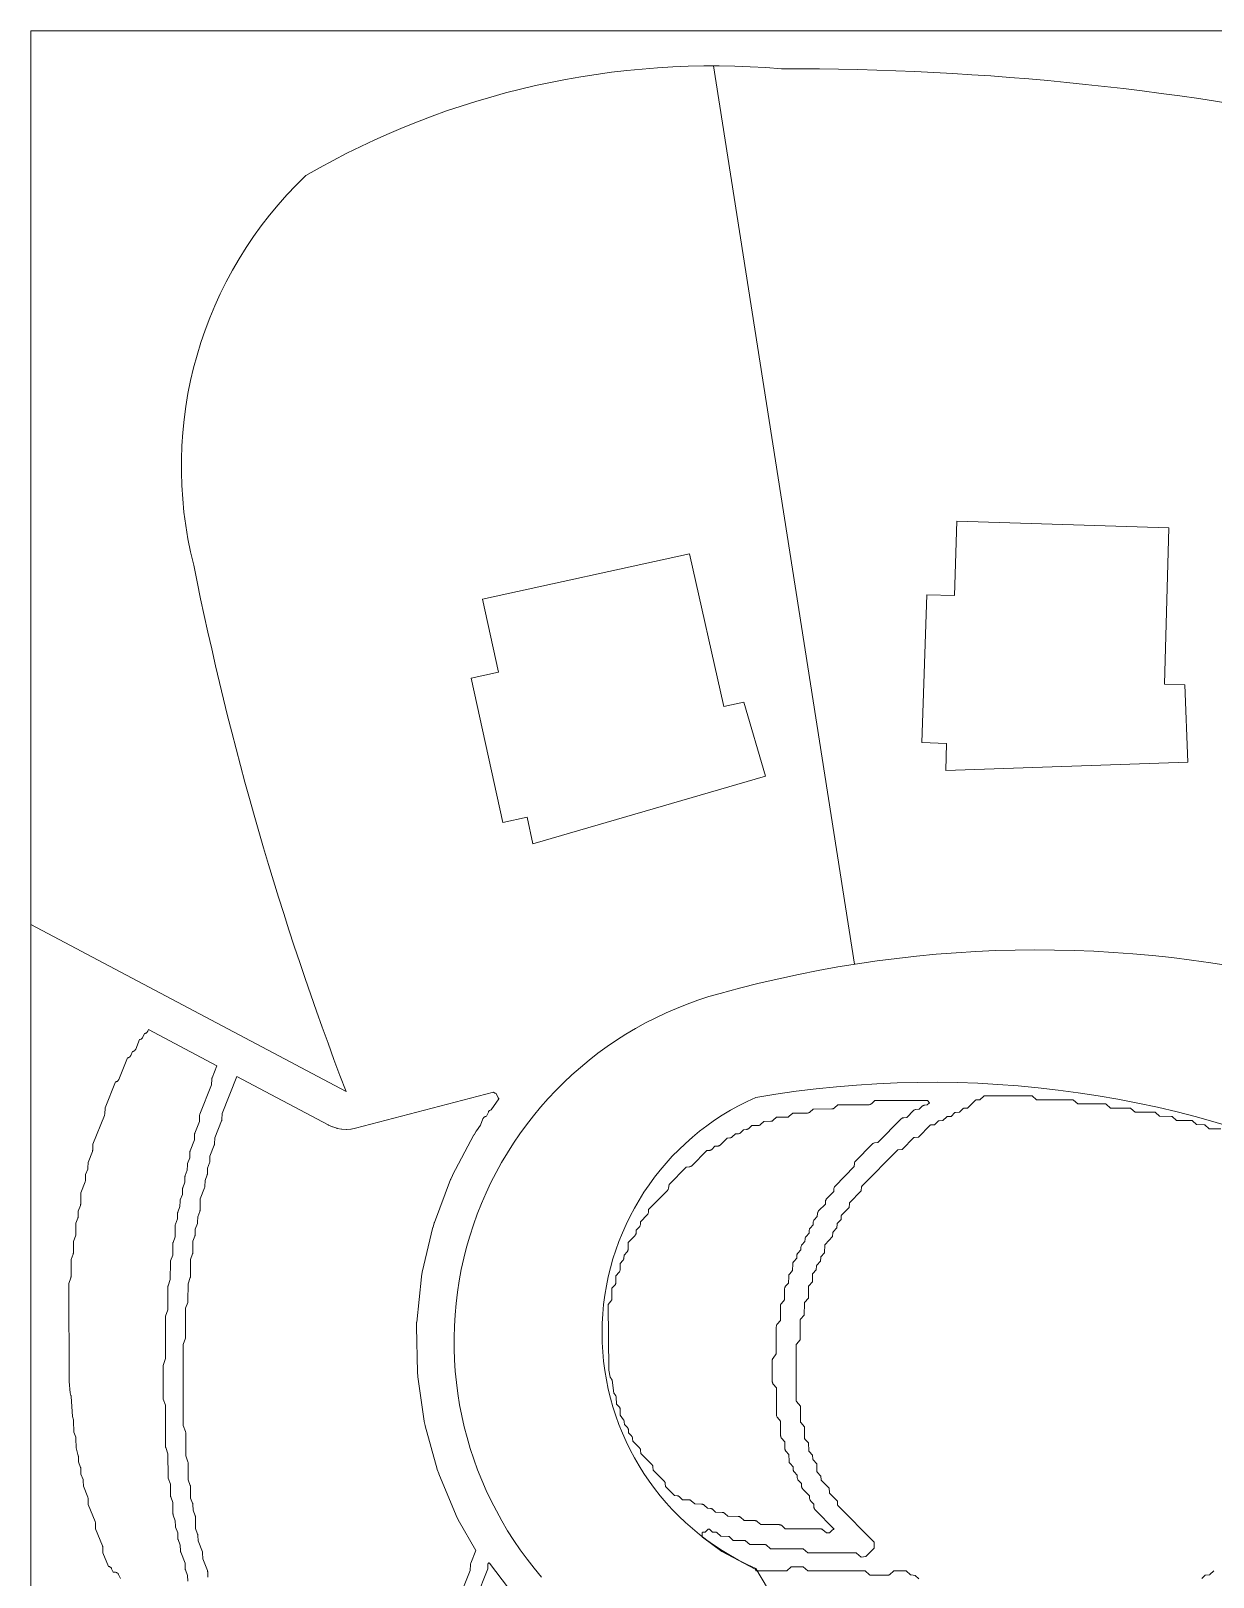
# Model space of a CAD drawing. Header units: inches. Extents: x 36 to 190, y -75 to 56.
# Drawn here: x 36.25 to 43.89, y -0.09 to 9.9 of the extents above; entities that cross this region are included whole.
import ezdxf

# ---------------------------------------------------------------- set-up
doc = ezdxf.new("R2010")
doc.units = ezdxf.units.IN
for name, color, linetype, lineweight in [('01_ORIGINAL_CAD', 7, 'Continuous', 20), ('02_APPROVED_PDF_OUTLINES', 7, 'Continuous', 15), ('03_ADDED_AREAS_SAME_COMPOSITION', 7, 'Continuous', 15)]:
    doc.layers.add(name, color=color, linetype=linetype, lineweight=lineweight)

# ---------------------------------------------------------------- blocks, each defined once
blk = doc.blocks.new('04_NAUTILUS')
at = {"layer": '01_ORIGINAL_CAD'}
for p, q in [((36.2477, 17.9065), (36.2477, 55.9005)), ((36.2477, 55.9005), (71.4416, 55.9005))]:
    blk.add_line(p, q, dxfattribs=at)
for points in [[(40.658, 55.6747), (41.5689, 49.8714)], [(38.2837, 49.0494), (36.2477, 50.1288)]]:
    blk.add_lwpolyline(points, dxfattribs=at)
for points in [[(43.5718, 51.6796), (43.5984, 52.6902), (42.2296, 52.7344), (42.214, 52.2523), (42.0351, 52.2581), (42.0043, 51.3028), (42.1635, 51.2977), (42.1578, 51.1228), (43.7211, 51.1773), (43.7037, 51.6754)], [(40.7246, 51.5368), (40.5022, 52.5229), (39.1644, 52.2296), (39.2677, 51.7585), (39.0929, 51.7202), (39.2976, 50.7865), (39.4532, 50.8207), (39.4906, 50.6498), (40.9926, 51.0865), (40.8535, 51.565)]]:
    blk.add_lwpolyline(points, close=True, dxfattribs=at)
blk.add_lwpolyline([(44.2832, 37.0838, 0.090917), (40.9305, 45.9685, -0.652582), (40.9305, 49.0108, -0.158741), (45.0035, 48.4251, -0.098355), (47.824, 46.2028), (47.7547, 46.078)], format="xyb", dxfattribs=at)
for centre, radius, start, end in [((40.658, 50.423), 5.2517, 85.21424, 120.09559), ((41.1392, 37.3172), 18.3391, 65.56223, 90.13436), ((39.8129, 53.0888), 2.5932, 133.60148, 194.27526), ((57.9109, 56.5712), 21.0192, 191.3089, 200.96844), ((42.751, 42.3398), 7.6238, 44.22889, 105.60472), ((41.3118, 47.4341), 2.3302, 105.21607, 220.77153)]:
    blk.add_arc(centre, radius, start, end, dxfattribs=at)
at = {"layer": '02_APPROVED_PDF_OUTLINES'}
blk.add_lwpolyline([(41.4373, 46.2217), (41.436, 46.2214), (41.4329, 46.2204), (41.4299, 46.219), (41.4272, 46.2171), (41.4248, 46.215), (41.4077, 46.198), (41.3869, 46.198), (41.3641, 46.2182), (41.3618, 46.2201), (41.3592, 46.2216), (41.3564, 46.2229), (41.3536, 46.2238), (41.3506, 46.2243), (41.3476, 46.2245), (41.1215, 46.2246), (41.0987, 46.2448), (41.0963, 46.2467), (41.0937, 46.2483), (41.091, 46.2495), (41.0881, 46.2504), (41.0851, 46.2509), (41.0821, 46.2511), (40.9626, 46.2513), (40.9428, 46.2701), (40.9404, 46.2721), (40.9378, 46.2738), (40.935, 46.2751), (40.9321, 46.2761), (40.929, 46.2767), (40.9259, 46.277), (40.8561, 46.278), (40.8331, 46.2983), (40.8307, 46.3002), (40.8282, 46.3017), (40.8254, 46.303), (40.8226, 46.3039), (40.8196, 46.3044), (40.8166, 46.3046), (40.7502, 46.3048), (40.7303, 46.3237), (40.728, 46.3256), (40.7254, 46.3273), (40.7226, 46.3286), (40.7197, 46.3296), (40.7167, 46.3302), (40.7137, 46.3305), (40.671, 46.3314), (40.6536, 46.3486), (40.651, 46.3509), (40.6481, 46.3528), (40.645, 46.3542), (40.6417, 46.3552), (40.6382, 46.3558), (40.6183, 46.3576), (40.5975, 46.3772), (40.5951, 46.3792), (40.5926, 46.3809), (40.5898, 46.3822), (40.5869, 46.3832), (40.5839, 46.3838), (40.5808, 46.3841), (40.5374, 46.385), (40.5144, 46.4054), (40.512, 46.4073), (40.5094, 46.4088), (40.5067, 46.4101), (40.5039, 46.411), (40.5009, 46.4115), (40.4979, 46.4117), (40.458, 46.4119), (40.4381, 46.4308), (40.4354, 46.4331), (40.4323, 46.4349), (40.429, 46.4363), (40.4256, 46.4372), (40.422, 46.4376), (40.4057, 46.4383), (40.3479, 46.4966), (40.3462, 46.5166), (40.3456, 46.52), (40.3446, 46.5233), (40.3432, 46.5264), (40.3413, 46.5293), (40.3391, 46.5319), (40.2681, 46.6039), (40.2663, 46.6239), (40.2658, 46.6273), (40.2648, 46.6306), (40.2634, 46.6337), (40.2615, 46.6366), (40.2592, 46.6392), (40.1883, 46.7112), (40.1865, 46.7312), (40.186, 46.7346), (40.185, 46.7379), (40.1835, 46.741), (40.1817, 46.7439), (40.1794, 46.7465), (40.1355, 46.7912), (40.1347, 46.808), (40.1343, 46.8115), (40.1334, 46.8149), (40.132, 46.8182), (40.1302, 46.8212), (40.128, 46.8239), (40.1088, 46.8445), (40.1081, 46.8617), (40.1077, 46.8652), (40.1068, 46.8686), (40.1054, 46.8718), (40.1036, 46.8749), (40.1014, 46.8776), (40.0822, 46.8982), (40.0814, 46.9153), (40.081, 46.9188), (40.0801, 46.9222), (40.0788, 46.9254), (40.077, 46.9284), (40.0557, 46.9593), (40.0547, 46.9954), (40.0545, 46.9984), (40.0538, 47.0013), (40.0529, 47.0042), (40.0516, 47.0069), (40.05, 47.0094), (40.0481, 47.0117), (40.0307, 47.0304), (40.0289, 47.0735), (40.0285, 47.0766), (40.0278, 47.0796), (40.0268, 47.0825), (40.0253, 47.0853), (40.0236, 47.0878), (40.0144, 47.0995), (40.0019, 47.1835), (40.0012, 47.1864), (40.0003, 47.1892), (39.999, 47.1919), (39.9974, 47.1944), (39.9908, 47.2035), (39.9807, 47.2488), (39.9771, 47.6735), (39.9951, 47.6944), (39.9972, 47.6973), (39.9989, 47.7004), (40.0001, 47.7037), (40.0009, 47.7072), (40.0011, 47.7107), (40.0013, 47.7782), (40.02, 47.7983), (40.0219, 47.8007), (40.0235, 47.8032), (40.0248, 47.806), (40.0258, 47.8088), (40.0264, 47.8118), (40.0266, 47.8148), (40.0275, 47.859), (40.0477, 47.8823), (40.0499, 47.8851), (40.0516, 47.8882), (40.0528, 47.8915), (40.0536, 47.895), (40.0539, 47.8986), (40.054, 47.9389), (40.071, 47.9564), (40.0732, 47.959), (40.075, 47.9619), (40.0765, 47.965), (40.0774, 47.9683), (40.078, 47.9717), (40.0797, 47.9921), (40.0992, 48.0131), (40.1011, 48.0154), (40.1027, 48.018), (40.104, 48.0207), (40.105, 48.0236), (40.1056, 48.0266), (40.1059, 48.0296), (40.1067, 48.0729), (40.1502, 48.1174), (40.1525, 48.1201), (40.1543, 48.123), (40.1558, 48.1261), (40.1568, 48.1294), (40.1573, 48.1328), (40.159, 48.1532), (40.1785, 48.1742), (40.1807, 48.1769), (40.1825, 48.18), (40.1839, 48.1832), (40.1848, 48.1867), (40.1852, 48.1902), (40.1858, 48.207), (40.2296, 48.2517), (40.2319, 48.2543), (40.2337, 48.2572), (40.2351, 48.2604), (40.2361, 48.2637), (40.2367, 48.2671), (40.2383, 48.287), (40.3601, 48.4105), (40.3622, 48.4129), (40.364, 48.4156), (40.3654, 48.4185), (40.3665, 48.4215), (40.3671, 48.4247), (40.3703, 48.4476), (40.4817, 48.5607), (40.5013, 48.5624), (40.5047, 48.563), (40.5081, 48.564), (40.5112, 48.5655), (40.5141, 48.5674), (40.5168, 48.5697), (40.6138, 48.6677), (40.6301, 48.6684), (40.6336, 48.6688), (40.6371, 48.6697), (40.6403, 48.6711), (40.6434, 48.673), (40.6462, 48.6753), (40.6668, 48.695), (40.6868, 48.6968), (40.6903, 48.6973), (40.6936, 48.6983), (40.6967, 48.6998), (40.6997, 48.7017), (40.7023, 48.704), (40.7463, 48.7483), (40.7626, 48.749), (40.7662, 48.7494), (40.7696, 48.7503), (40.7729, 48.7518), (40.776, 48.7536), (40.7787, 48.7559), (40.7989, 48.7751), (40.8157, 48.7759), (40.8192, 48.7763), (40.8227, 48.7772), (40.826, 48.7786), (40.829, 48.7805), (40.8318, 48.7828), (40.8524, 48.8025), (40.8724, 48.8043), (40.8758, 48.8048), (40.8792, 48.8058), (40.8823, 48.8073), (40.8852, 48.8092), (40.8878, 48.8114), (40.9049, 48.8285), (40.9445, 48.8288), (40.9475, 48.829), (40.9504, 48.8295), (40.9533, 48.8304), (40.956, 48.8317), (40.9586, 48.8333), (40.9609, 48.8351), (40.9839, 48.8556), (41.0273, 48.8566), (41.0304, 48.8568), (41.0334, 48.8574), (41.0363, 48.8584), (41.039, 48.8598), (41.0416, 48.8615), (41.044, 48.8634), (41.0638, 48.8823), (41.1301, 48.8826), (41.1331, 48.8828), (41.1361, 48.8833), (41.139, 48.8843), (41.1417, 48.8855), (41.1443, 48.8871), (41.1467, 48.8889), (41.1694, 48.9092), (41.2628, 48.9095), (41.2658, 48.9097), (41.2688, 48.9103), (41.2716, 48.9112), (41.2744, 48.9124), (41.277, 48.914), (41.2793, 48.9159), (41.3021, 48.9361), (41.422, 48.9365), (41.425, 48.9367), (41.428, 48.9372), (41.4308, 48.9381), (41.4336, 48.9394), (41.4362, 48.941), (41.4385, 48.9428), (41.4613, 48.9631), (41.6608, 48.9635), (41.6638, 48.9637), (41.6668, 48.9643), (41.6697, 48.9652), (41.6724, 48.9664), (41.675, 48.968), (41.6774, 48.9699), (41.7001, 48.9901), (42.0394, 48.9903), (42.0532, 48.9766), (42.0386, 48.9621), (42.0189, 48.9603), (42.0155, 48.9598), (42.0122, 48.9587), (42.009, 48.9573), (42.0061, 48.9554), (42.0035, 48.9531), (41.9855, 48.9352), (41.9659, 48.9334), (41.9624, 48.9329), (41.9591, 48.9318), (41.9559, 48.9304), (41.953, 48.9284), (41.9504, 48.9262), (41.906, 48.8815), (41.8864, 48.8797), (41.8829, 48.8791), (41.8796, 48.8781), (41.8764, 48.8766), (41.8735, 48.8747), (41.8708, 48.8724), (41.7199, 48.7197), (41.6972, 48.7165), (41.6941, 48.7158), (41.691, 48.7147), (41.6881, 48.7132), (41.6854, 48.7114), (41.683, 48.7092), (41.5752, 48.5995), (41.5729, 48.5969), (41.5711, 48.594), (41.5696, 48.5908), (41.5686, 48.5875), (41.5681, 48.5841), (41.5664, 48.5641), (41.4428, 48.4384), (41.4405, 48.4358), (41.4386, 48.4328), (41.4372, 48.4297), (41.4362, 48.4264), (41.4357, 48.423), (41.434, 48.4028), (41.3882, 48.355), (41.3863, 48.3527), (41.3846, 48.3502), (41.3833, 48.3475), (41.3823, 48.3447), (41.3816, 48.3417), (41.3813, 48.3387), (41.3806, 48.322), (41.3369, 48.2772), (41.3346, 48.2746), (41.3328, 48.2717), (41.3313, 48.2686), (41.3303, 48.2653), (41.3298, 48.2618), (41.3281, 48.2415), (41.3086, 48.2205), (41.3064, 48.2177), (41.3046, 48.2147), (41.3032, 48.2114), (41.3023, 48.208), (41.3019, 48.2045), (41.3012, 48.1873), (41.2821, 48.1668), (41.2799, 48.164), (41.2781, 48.161), (41.2768, 48.1577), (41.2759, 48.1543), (41.2755, 48.1508), (41.2748, 48.1336), (41.2557, 48.1131), (41.2535, 48.1103), (41.2517, 48.1073), (41.2503, 48.104), (41.2494, 48.1006), (41.249, 48.0971), (41.2483, 48.0799), (41.2293, 48.0594), (41.227, 48.0566), (41.2252, 48.0536), (41.2239, 48.0503), (41.223, 48.0469), (41.2226, 48.0434), (41.2219, 48.0262), (41.2028, 48.0057), (41.2006, 48.0029), (41.1988, 47.9999), (41.1974, 47.9966), (41.1966, 47.9932), (41.1962, 47.9897), (41.1955, 47.9725), (41.1764, 47.952), (41.1745, 47.9496), (41.1728, 47.9471), (41.1715, 47.9443), (41.1706, 47.9414), (41.1699, 47.9385), (41.1697, 47.9354), (41.1689, 47.8918), (41.15, 47.8714), (41.1481, 47.8691), (41.1464, 47.8665), (41.1451, 47.8638), (41.1442, 47.8609), (41.1436, 47.8579), (41.1433, 47.8549), (41.1425, 47.8112), (41.1236, 47.7909), (41.1217, 47.7885), (41.12, 47.7859), (41.1187, 47.7832), (41.1177, 47.7802), (41.1171, 47.7772), (41.1169, 47.7742), (41.1161, 47.7033), (41.0959, 47.6801), (41.0937, 47.6773), (41.092, 47.6741), (41.0908, 47.6708), (41.09, 47.6673), (41.0897, 47.6637), (41.0897, 47.569), (41.0696, 47.5459), (41.0674, 47.543), (41.0657, 47.5399), (41.0645, 47.5365), (41.0637, 47.533), (41.0635, 47.5295), (41.0635, 47.3536), (41.0425, 47.3275), (41.0406, 47.3247), (41.039, 47.3217), (41.0379, 47.3184), (41.0373, 47.3151), (41.037, 47.3117), (41.0376, 47.1746), (41.0379, 47.1711), (41.0386, 47.1676), (41.0399, 47.1642), (41.0416, 47.1611), (41.0438, 47.1583), (41.0639, 47.1352), (41.0645, 46.9599), (41.0648, 46.9564), (41.0656, 46.9529), (41.0668, 46.9495), (41.0686, 46.9464), (41.0707, 46.9436), (41.0909, 46.9205), (41.0913, 46.8257), (41.0916, 46.8222), (41.0924, 46.8187), (41.0936, 46.8154), (41.0954, 46.8122), (41.0975, 46.8094), (41.1179, 46.7861), (41.1189, 46.742), (41.1191, 46.739), (41.1198, 46.736), (41.1207, 46.7331), (41.122, 46.7304), (41.1237, 46.7278), (41.1256, 46.7255), (41.1446, 46.7052), (41.1456, 46.6615), (41.1458, 46.6585), (41.1465, 46.6555), (41.1474, 46.6526), (41.1487, 46.6499), (41.1504, 46.6473), (41.1523, 46.645), (41.1715, 46.6244), (41.1722, 46.6073), (41.1727, 46.6038), (41.1735, 46.6004), (41.1749, 46.5971), (41.1767, 46.5941), (41.1789, 46.5913), (41.1981, 46.5708), (41.1989, 46.5536), (41.1993, 46.5501), (41.2002, 46.5467), (41.2016, 46.5434), (41.2034, 46.5404), (41.2056, 46.5377), (41.2252, 46.5167), (41.227, 46.4963), (41.2275, 46.4929), (41.2285, 46.4896), (41.23, 46.4865), (41.2318, 46.4836), (41.2341, 46.481), (41.278, 46.4363), (41.2788, 46.4195), (41.2792, 46.416), (41.2801, 46.4126), (41.2815, 46.4093), (41.2833, 46.4063), (41.2855, 46.4035), (41.3051, 46.3825), (41.3069, 46.3622), (41.3074, 46.3588), (41.3084, 46.3554), (41.3099, 46.3523), (41.3117, 46.3494), (41.314, 46.3468), (41.4373, 46.2221)], close=True, dxfattribs=at)
for points in [[(43.8901, 45.9531), (43.8647, 45.9289), (43.8643, 45.9285), (43.8638, 45.9282), (43.8633, 45.9279), (43.8628, 45.9277), (43.8622, 45.9275), (43.8617, 45.9274), (43.8611, 45.9273), (43.8346, 45.9249), (43.8118, 45.9021)], [(41.9843, 45.9008), (41.9613, 45.9235), (41.9348, 45.9258), (41.9342, 45.9259), (41.9336, 45.9261), (41.933, 45.9263), (41.9324, 45.9266), (41.9319, 45.9269), (41.9314, 45.9273), (41.9032, 45.9523), (41.8222, 45.9523), (41.7941, 45.9272), (41.7936, 45.9268), (41.7931, 45.9265), (41.7925, 45.9262), (41.792, 45.926), (41.7914, 45.9258), (41.7907, 45.9257), (41.7901, 45.9257), (41.6699, 45.9256), (41.6693, 45.9257), (41.6687, 45.9257), (41.6681, 45.9259), (41.6675, 45.9261), (41.6669, 45.9264), (41.6664, 45.9267), (41.6659, 45.9271), (41.6377, 45.9521), (41.2717, 45.9522), (41.2711, 45.9522), (41.2705, 45.9523), (41.27, 45.9524), (41.2694, 45.9526), (41.2689, 45.9529), (41.2684, 45.9532), (41.2679, 45.9535), (41.2367, 45.979), (41.1586, 45.9786), (41.1304, 45.9536), (41.13, 45.9532), (41.1294, 45.9528), (41.1289, 45.9526), (41.1283, 45.9523), (41.1277, 45.9522), (41.1271, 45.9521), (41.1265, 45.9521), (40.9367, 45.9519), (40.9361, 45.9519), (40.9356, 45.952), (40.935, 45.9521), (40.9345, 45.9523), (40.934, 45.9526), (40.9335, 45.9528), (40.933, 45.9532), (40.9326, 45.9535), (40.9322, 45.954), (40.9318, 45.9544), (40.9315, 45.9549), (40.9262, 45.964), (40.7118, 46.0777), (40.7111, 46.0782), (40.5863, 46.1699), (40.5859, 46.1703), (40.5855, 46.1706), (40.5851, 46.1711), (40.5848, 46.1715), (40.5845, 46.172), (40.5843, 46.1725), (40.5841, 46.1731), (40.584, 46.1736), (40.5839, 46.1742), (40.5839, 46.1747), (40.5838, 46.196), (40.5838, 46.1966), (40.5839, 46.1972), (40.5841, 46.1978), (40.5843, 46.1984), (40.5846, 46.1989), (40.5849, 46.1994), (40.5852, 46.1999), (40.5856, 46.2004), (40.5861, 46.2008), (40.5866, 46.2011), (40.5871, 46.2014), (40.5877, 46.2016), (40.5882, 46.2018), (40.5888, 46.202), (40.5894, 46.202), (40.6046, 46.2031), (40.6238, 46.221), (40.6242, 46.2214), (40.6247, 46.2217), (40.6252, 46.222), (40.6258, 46.2222), (40.6264, 46.2224), (40.627, 46.2225), (40.6275, 46.2226), (40.6281, 46.2226), (40.6287, 46.2225), (40.6293, 46.2224), (40.6299, 46.2222), (40.6305, 46.222), (40.631, 46.2217), (40.6315, 46.2214), (40.6319, 46.221), (40.6511, 46.2031), (40.675, 46.2021), (40.6756, 46.2021), (40.6762, 46.2019), (40.6768, 46.2018), (40.6773, 46.2015), (40.6779, 46.2012), (40.6784, 46.2009), (40.6788, 46.2005), (40.7042, 46.1764), (40.7545, 46.1753), (40.7551, 46.1753), (40.7556, 46.1752), (40.7562, 46.1751), (40.7567, 46.1749), (40.7572, 46.1747), (40.7577, 46.1744), (40.7581, 46.1741), (40.7585, 46.1737), (40.7839, 46.1496), (40.8607, 46.1486), (40.8613, 46.1485), (40.8619, 46.1484), (40.8625, 46.1483), (40.8631, 46.1481), (40.8636, 46.1478), (40.8641, 46.1474), (40.8646, 46.1471), (40.8928, 46.122), (40.9934, 46.1218), (40.994, 46.1218), (40.9946, 46.1217), (40.9952, 46.1215), (40.9958, 46.1213), (40.9964, 46.121), (40.9969, 46.1207), (40.9974, 46.1203), (41.0256, 46.0953), (41.2324, 46.0952), (41.2329, 46.0951), (41.2335, 46.0951), (41.2341, 46.0949), (41.2346, 46.0947), (41.2352, 46.0945), (41.2357, 46.0942), (41.2362, 46.0938), (41.2673, 46.0684), (41.5775, 46.0686), (41.5781, 46.0686), (41.5786, 46.0685), (41.5792, 46.0683), (41.5798, 46.0681), (41.5803, 46.0679), (41.5808, 46.0676), (41.5813, 46.0672), (41.6123, 46.0419), (41.6426, 46.0442), (41.6964, 46.0987), (41.6963, 46.1372), (41.4612, 46.3747), (41.4608, 46.3752), (41.4604, 46.3757), (41.4601, 46.3762), (41.4598, 46.3768), (41.4596, 46.3774), (41.4595, 46.378), (41.4594, 46.3787), (41.4584, 46.4028), (41.4079, 46.4552), (41.4075, 46.4557), (41.4071, 46.4562), (41.4069, 46.4567), (41.4066, 46.4572), (41.4064, 46.4577), (41.4063, 46.4583), (41.4062, 46.4589), (41.4039, 46.4857), (41.3547, 46.5357), (41.3543, 46.5361), (41.3539, 46.5367), (41.3536, 46.5372), (41.3533, 46.5378), (41.3531, 46.5384), (41.353, 46.539), (41.353, 46.5396), (41.3519, 46.5638), (41.3279, 46.5895), (41.3275, 46.5899), (41.3272, 46.5904), (41.3269, 46.591), (41.3266, 46.5916), (41.3265, 46.5922), (41.3264, 46.5928), (41.3263, 46.5934), (41.3251, 46.6443), (41.3012, 46.67), (41.3009, 46.6704), (41.3005, 46.6709), (41.3002, 46.6713), (41.3, 46.6719), (41.2998, 46.6724), (41.2997, 46.673), (41.2996, 46.6735), (41.2973, 46.7003), (41.2747, 46.7235), (41.2743, 46.7239), (41.274, 46.7244), (41.2737, 46.7249), (41.2734, 46.7254), (41.2732, 46.7259), (41.2731, 46.7265), (41.273, 46.727), (41.273, 46.7276), (41.2718, 46.7785), (41.2479, 46.8041), (41.2475, 46.8045), (41.2472, 46.805), (41.2469, 46.8055), (41.2467, 46.806), (41.2465, 46.8065), (41.2464, 46.8071), (41.2463, 46.8076), (41.2463, 46.8082), (41.2458, 46.8832), (41.221, 46.9116), (41.2206, 46.9121), (41.2203, 46.9126), (41.22, 46.9131), (41.2198, 46.9137), (41.2196, 46.9143), (41.2195, 46.9149), (41.2195, 46.9155), (41.219, 47.0174), (41.1942, 47.0458), (41.1938, 47.0463), (41.1935, 47.0468), (41.1932, 47.0473), (41.193, 47.0479), (41.1928, 47.0485), (41.1927, 47.0491), (41.1927, 47.0497), (41.192, 47.4131), (41.1921, 47.4138), (41.1921, 47.4144), (41.1923, 47.415), (41.1925, 47.4155), (41.1928, 47.4161), (41.1931, 47.4166), (41.1935, 47.4171), (41.2182, 47.4455), (41.2183, 47.5742), (41.2183, 47.5748), (41.2184, 47.5753), (41.2185, 47.5759), (41.2187, 47.5764), (41.2189, 47.5769), (41.2192, 47.5774), (41.2195, 47.5779), (41.2199, 47.5783), (41.2437, 47.6039), (41.2446, 47.6817), (41.2446, 47.6823), (41.2447, 47.6829), (41.2449, 47.6834), (41.2451, 47.684), (41.2454, 47.6846), (41.2457, 47.6851), (41.2461, 47.6855), (41.2708, 47.714), (41.2709, 47.789), (41.271, 47.7895), (41.271, 47.7901), (41.2712, 47.7906), (41.2714, 47.7912), (41.2716, 47.7917), (41.2719, 47.7922), (41.2722, 47.7926), (41.2725, 47.7931), (41.2963, 47.8187), (41.2973, 47.8696), (41.2974, 47.8702), (41.2975, 47.8708), (41.2976, 47.8713), (41.2978, 47.8718), (41.298, 47.8723), (41.2983, 47.8728), (41.2987, 47.8733), (41.299, 47.8737), (41.3215, 47.8969), (41.3238, 47.9237), (41.3239, 47.9243), (41.324, 47.9248), (41.3242, 47.9254), (41.3244, 47.9259), (41.3247, 47.9264), (41.325, 47.9269), (41.3254, 47.9273), (41.3492, 47.953), (41.3502, 47.9772), (41.3503, 47.9778), (41.3504, 47.9784), (41.3506, 47.9789), (41.3508, 47.9795), (41.3511, 47.98), (41.3514, 47.9805), (41.3518, 47.981), (41.3756, 48.0066), (41.3766, 48.0576), (41.3766, 48.0581), (41.3767, 48.0587), (41.3769, 48.0592), (41.3771, 48.0598), (41.3773, 48.0603), (41.3776, 48.0608), (41.3779, 48.0612), (41.3783, 48.0617), (41.4273, 48.1117), (41.4296, 48.1385), (41.4296, 48.1391), (41.4298, 48.1396), (41.4299, 48.1402), (41.4302, 48.1407), (41.4305, 48.1412), (41.4308, 48.1417), (41.4311, 48.1421), (41.455, 48.1678), (41.456, 48.192), (41.456, 48.1926), (41.4562, 48.1932), (41.4563, 48.1937), (41.4566, 48.1943), (41.4569, 48.1948), (41.4572, 48.1953), (41.4576, 48.1958), (41.4814, 48.2215), (41.4824, 48.2457), (41.4825, 48.2463), (41.4826, 48.2469), (41.4828, 48.2475), (41.4831, 48.2481), (41.4834, 48.2486), (41.4837, 48.2491), (41.4841, 48.2496), (41.5331, 48.2997), (41.5354, 48.3265), (41.5355, 48.3271), (41.5356, 48.3276), (41.5358, 48.3282), (41.536, 48.3287), (41.5363, 48.3293), (41.5367, 48.3297), (41.5371, 48.3302), (41.6126, 48.4071), (41.6148, 48.4339), (41.6149, 48.4345), (41.615, 48.4351), (41.6152, 48.4356), (41.6155, 48.4362), (41.6158, 48.4367), (41.6161, 48.4372), (41.6165, 48.4376), (41.8462, 48.6705), (41.8467, 48.6709), (41.8471, 48.6713), (41.8477, 48.6716), (41.8482, 48.6718), (41.8488, 48.672), (41.8494, 48.6722), (41.85, 48.6723), (41.8764, 48.6746), (41.9523, 48.7511), (41.9527, 48.7515), (41.9532, 48.7519), (41.9537, 48.7522), (41.9542, 48.7524), (41.9548, 48.7526), (41.9554, 48.7528), (41.956, 48.7529), (41.9825, 48.7552), (42.0583, 48.8317), (42.0587, 48.8321), (42.0591, 48.8324), (42.0596, 48.8327), (42.0601, 48.833), (42.0606, 48.8332), (42.0612, 48.8333), (42.0617, 48.8334), (42.0623, 48.8335), (42.0861, 48.8346), (42.1114, 48.8587), (42.1119, 48.8591), (42.1124, 48.8595), (42.1129, 48.8598), (42.1135, 48.86), (42.1141, 48.8602), (42.1147, 48.8603), (42.1153, 48.8604), (42.1391, 48.8614), (42.1645, 48.8856), (42.1649, 48.886), (42.1654, 48.8863), (42.166, 48.8866), (42.1666, 48.8869), (42.1671, 48.8871), (42.1677, 48.8872), (42.1683, 48.8872), (42.1922, 48.8883), (42.2175, 48.9125), (42.218, 48.9128), (42.2184, 48.9132), (42.2189, 48.9135), (42.2194, 48.9137), (42.22, 48.9139), (42.2205, 48.914), (42.2211, 48.9141), (42.2476, 48.9165), (42.2705, 48.9393), (42.2709, 48.9396), (42.2713, 48.94), (42.2718, 48.9402), (42.2723, 48.9405), (42.2728, 48.9407), (42.2733, 48.9408), (42.2739, 48.9409), (42.2744, 48.941), (42.2982, 48.9421), (42.35, 48.993), (42.3505, 48.9934), (42.351, 48.9938), (42.3515, 48.9941), (42.3521, 48.9944), (42.3527, 48.9945), (42.3533, 48.9947), (42.354, 48.9947), (42.3778, 48.9958), (42.4031, 49.02), (42.4036, 49.0203), (42.404, 49.0207), (42.4045, 49.021), (42.405, 49.0212), (42.4056, 49.0214), (42.4061, 49.0215), (42.4067, 49.0216), (42.4073, 49.0216), (42.7133, 49.0218), (42.7139, 49.0218), (42.7145, 49.0217), (42.7151, 49.0216), (42.7157, 49.0213), (42.7162, 49.0211), (42.7168, 49.0207), (42.7173, 49.0203), (42.7455, 48.9953), (42.9788, 48.9952), (42.9794, 48.9952), (42.98, 48.9951), (42.9806, 48.9949), (42.9812, 48.9947), (42.9817, 48.9944), (42.9823, 48.9941), (42.9827, 48.9937), (43.011, 48.9687), (43.1912, 48.9685), (43.1918, 48.9685), (43.1924, 48.9684), (43.193, 48.9682), (43.1936, 48.968), (43.1941, 48.9677), (43.1947, 48.9674), (43.1952, 48.967), (43.2234, 48.942), (43.3505, 48.9418), (43.3511, 48.9418), (43.3517, 48.9417), (43.3523, 48.9415), (43.3529, 48.9413), (43.3535, 48.941), (43.354, 48.9407), (43.3545, 48.9403), (43.3827, 48.9153), (43.5098, 48.9151), (43.5104, 48.9151), (43.5109, 48.915), (43.5115, 48.9148), (43.512, 48.9147), (43.5125, 48.9144), (43.513, 48.9141), (43.5135, 48.9138), (43.5139, 48.9134), (43.5393, 48.8894), (43.6161, 48.8883), (43.6167, 48.8883), (43.6173, 48.8882), (43.6179, 48.888), (43.6185, 48.8878), (43.619, 48.8875), (43.6195, 48.8872), (43.62, 48.8868), (43.6482, 48.8618), (43.7488, 48.8616), (43.7494, 48.8616), (43.7499, 48.8615), (43.7505, 48.8613), (43.751, 48.8612), (43.7515, 48.8609), (43.752, 48.8606), (43.7525, 48.8603), (43.7529, 48.8599), (43.7783, 48.8359), (43.8286, 48.8348), (43.8292, 48.8348), (43.8298, 48.8347), (43.8304, 48.8345), (43.831, 48.8343), (43.8315, 48.834), (43.832, 48.8337), (43.8325, 48.8333), (43.8607, 48.8083), (43.9347, 48.808)]]:
    blk.add_lwpolyline(points, dxfattribs=at)
at = {"layer": '03_ADDED_AREAS_SAME_COMPOSITION'}
for points in [[(36.8256, 45.9039), (36.8142, 45.9289), (36.8127, 45.9317), (36.8109, 45.9342), (36.8088, 45.9366), (36.8064, 45.9386), (36.8038, 45.9403), (36.801, 45.9417), (36.798, 45.9427), (36.7949, 45.9433), (36.7918, 45.9435), (36.7785, 45.9437), (36.7689, 45.9663), (36.7674, 45.9692), (36.7655, 45.9719), (36.7633, 45.9744), (36.7608, 45.9765), (36.758, 45.9783), (36.755, 45.9797), (36.7518, 45.9807), (36.7486, 45.9813), (36.748, 45.9813), (36.7131, 46.0681), (36.7118, 46.1061), (36.7115, 46.109), (36.7109, 46.1118), (36.71, 46.1145), (36.6658, 46.225), (36.6644, 46.263), (36.6641, 46.2659), (36.6635, 46.2687), (36.6626, 46.2714), (36.6184, 46.3819), (36.6171, 46.4199), (36.6168, 46.4228), (36.6162, 46.4256), (36.6153, 46.4283), (36.5869, 46.4994), (36.5863, 46.5334), (36.5861, 46.5362), (36.5855, 46.5391), (36.5847, 46.5418), (36.5711, 46.5776), (36.5705, 46.6119), (36.5703, 46.6147), (36.5697, 46.6175), (36.5689, 46.6203), (36.5553, 46.6561), (36.5547, 46.6903), (36.5544, 46.6935), (36.5538, 46.6966), (36.5395, 46.7476), (36.5389, 46.8079), (36.5387, 46.8108), (36.5381, 46.8136), (36.5373, 46.8164), (36.5248, 46.8495), (36.5235, 46.9217), (36.5232, 46.9253), (36.5224, 46.9288), (36.5155, 46.9505), (36.5076, 47.0797), (36.5073, 47.0825), (36.5066, 47.0853), (36.5016, 47.1022), (36.495, 47.1762), (36.4928, 47.8095), (36.5057, 47.8464), (36.5064, 47.8491), (36.5069, 47.8519), (36.5071, 47.8546), (36.5071, 47.9631), (36.5206, 47.9988), (36.5215, 48.0016), (36.522, 48.0045), (36.5222, 48.0074), (36.5228, 48.081), (36.5369, 48.1211), (36.5377, 48.1238), (36.5382, 48.1266), (36.5383, 48.1294), (36.5384, 48.1984), (36.5509, 48.2302), (36.5518, 48.2329), (36.5524, 48.2357), (36.5527, 48.2385), (36.554, 48.2768), (36.5676, 48.3129), (36.5684, 48.3157), (36.569, 48.3186), (36.5692, 48.3215), (36.5697, 48.3946), (36.598, 48.4657), (36.5989, 48.4684), (36.5995, 48.4712), (36.5997, 48.4741), (36.601, 48.5123), (36.6146, 48.5484), (36.6155, 48.5512), (36.616, 48.554), (36.6162, 48.5568), (36.6168, 48.5908), (36.6451, 48.6621), (36.646, 48.6648), (36.6465, 48.6676), (36.6468, 48.6704), (36.6481, 48.7084), (36.7225, 48.8943), (36.7237, 48.8982), (36.7242, 48.9022), (36.7265, 48.9438), (36.7935, 49.1112), (36.7976, 49.1121), (36.8009, 49.1131), (36.8041, 49.1145), (36.807, 49.1164), (36.8097, 49.1186), (36.812, 49.1212), (36.8139, 49.1241), (36.8154, 49.1272), (36.8714, 49.2667), (36.872, 49.2667), (36.8753, 49.2673), (36.8784, 49.2683), (36.8814, 49.2697), (36.8842, 49.2715), (36.8867, 49.2737), (36.8889, 49.2761), (36.8908, 49.2788), (36.8923, 49.2818), (36.9032, 49.3075), (36.9077, 49.3085), (36.911, 49.3095), (36.9141, 49.311), (36.9171, 49.3128), (36.9197, 49.315), (36.922, 49.3176), (36.9239, 49.3205), (36.9254, 49.3236), (36.95, 49.3846), (36.9507, 49.3846), (36.9539, 49.3852), (36.957, 49.3862), (36.96, 49.3876), (36.9628, 49.3894), (36.9653, 49.3916), (36.9675, 49.394), (36.9694, 49.3967), (36.9709, 49.3997), (36.9812, 49.4238), (36.9821, 49.4239), (36.9854, 49.4245), (36.9885, 49.4255), (36.9915, 49.4269), (36.9943, 49.4287), (36.9968, 49.4309), (36.999, 49.4333), (37.0009, 49.436), (37.0023, 49.439), (37.0067, 49.4491), (37.4485, 49.2149), (37.4179, 49.138), (37.4169, 49.1353), (37.4164, 49.1324), (37.4161, 49.1296), (37.4148, 49.0916), (37.3393, 48.9024), (37.3384, 48.8996), (37.3378, 48.8968), (37.3376, 48.8939), (37.3362, 48.8558), (37.307, 48.7806), (37.3061, 48.7777), (37.3056, 48.7749), (37.3053, 48.7719), (37.3048, 48.7379), (37.2765, 48.6667), (37.2756, 48.664), (37.275, 48.6612), (37.2748, 48.6583), (37.2734, 48.6201), (37.2599, 48.584), (37.259, 48.5813), (37.2585, 48.5784), (37.2583, 48.5756), (37.2577, 48.5414), (37.2442, 48.5055), (37.2433, 48.5027), (37.2428, 48.4999), (37.2426, 48.4971), (37.242, 48.4628), (37.2285, 48.4269), (37.2276, 48.4242), (37.2271, 48.4214), (37.2269, 48.4185), (37.2263, 48.3843), (37.2128, 48.3484), (37.2119, 48.3457), (37.2114, 48.3429), (37.2112, 48.34), (37.2106, 48.3058), (37.1971, 48.2699), (37.1963, 48.2671), (37.1957, 48.2643), (37.1955, 48.2615), (37.195, 48.2272), (37.1814, 48.1914), (37.1806, 48.1885), (37.18, 48.1857), (37.1798, 48.1827), (37.1793, 48.1094), (37.1658, 48.0736), (37.1649, 48.0708), (37.1644, 48.0679), (37.1642, 48.065), (37.1636, 47.9916), (37.1501, 47.9558), (37.1493, 47.953), (37.1487, 47.9501), (37.1485, 47.9471), (37.148, 47.8343), (37.1338, 47.7942), (37.133, 47.7915), (37.1326, 47.7887), (37.1324, 47.7859), (37.1324, 47.6379), (37.1182, 47.5979), (37.1174, 47.5952), (37.117, 47.5924), (37.1168, 47.5896), (37.1169, 47.3236), (37.1024, 47.2791), (37.1015, 47.2752), (37.1011, 47.2713), (37.1015, 47.0708), (37.1016, 47.068), (37.1021, 47.0652), (37.1029, 47.0625), (37.1171, 47.0225), (37.1175, 46.7568), (37.1176, 46.754), (37.1181, 46.7512), (37.1189, 46.7485), (37.1331, 46.7086), (37.1334, 46.5606), (37.1335, 46.5578), (37.134, 46.555), (37.1348, 46.5523), (37.149, 46.5123), (37.1497, 46.4386), (37.1499, 46.4357), (37.1504, 46.4328), (37.1513, 46.43), (37.1648, 46.3943), (37.1655, 46.3209), (37.1657, 46.318), (37.1663, 46.3151), (37.1671, 46.3123), (37.1807, 46.2765), (37.1813, 46.2422), (37.1815, 46.2394), (37.1821, 46.2366), (37.1829, 46.2338), (37.1965, 46.198), (37.1971, 46.1638), (37.1974, 46.1609), (37.1979, 46.1581), (37.1988, 46.1554), (37.2124, 46.1193), (37.2138, 46.0811), (37.214, 46.0782), (37.2146, 46.0754), (37.2155, 46.0727), (37.2439, 46.0016), (37.2445, 45.9676), (37.2447, 45.9647), (37.2453, 45.9619), (37.2461, 45.9592), (37.2598, 45.9231), (37.2611, 45.8849)], [(37.3903, 45.9122), (37.3897, 45.9461), (37.3895, 45.9491), (37.3889, 45.952), (37.388, 45.9548), (37.3587, 46.0299), (37.3573, 46.068), (37.357, 46.0709), (37.3564, 46.0737), (37.3555, 46.0764), (37.3272, 46.1475), (37.3266, 46.1815), (37.3263, 46.1844), (37.3258, 46.1872), (37.3249, 46.1899), (37.3114, 46.2257), (37.3107, 46.299), (37.3105, 46.3019), (37.31, 46.3048), (37.3091, 46.3076), (37.2955, 46.3437), (37.2941, 46.3819), (37.2938, 46.3847), (37.2932, 46.3875), (37.2923, 46.3902), (37.2798, 46.422), (37.2791, 46.4952), (37.2789, 46.4981), (37.2783, 46.501), (37.2775, 46.5038), (37.264, 46.5395), (37.2637, 46.6479), (37.2636, 46.6507), (37.2631, 46.6535), (37.2623, 46.6562), (37.2481, 46.6962), (37.2478, 46.8441), (37.2477, 46.8469), (37.2472, 46.8497), (37.2464, 46.8524), (37.2322, 46.8924), (37.2318, 47.4152), (37.2459, 47.4552), (37.2467, 47.4579), (37.2472, 47.4607), (37.2473, 47.4635), (37.2474, 47.6505), (37.2608, 47.6862), (37.2617, 47.689), (37.2622, 47.6919), (37.2624, 47.6949), (37.263, 47.8077), (37.2771, 47.8478), (37.2779, 47.8505), (37.2784, 47.8533), (37.2785, 47.8561), (37.2786, 47.9645), (37.2921, 48.0002), (37.2929, 48.003), (37.2935, 48.0059), (37.2937, 48.0088), (37.2942, 48.082), (37.3068, 48.1139), (37.3076, 48.1166), (37.3082, 48.1193), (37.3085, 48.1222), (37.3098, 48.1604), (37.3234, 48.1965), (37.3242, 48.1992), (37.3248, 48.2021), (37.325, 48.2049), (37.3256, 48.2391), (37.3391, 48.275), (37.3399, 48.2778), (37.3405, 48.2807), (37.3407, 48.2837), (37.3412, 48.3568), (37.3695, 48.4279), (37.3704, 48.4306), (37.371, 48.4334), (37.3712, 48.4363), (37.3725, 48.4745), (37.3861, 48.5106), (37.387, 48.5134), (37.3875, 48.5162), (37.3877, 48.519), (37.3883, 48.5533), (37.4018, 48.5891), (37.4027, 48.5919), (37.4032, 48.5947), (37.4034, 48.5975), (37.404, 48.6316), (37.4322, 48.7028), (37.4331, 48.7055), (37.4337, 48.7083), (37.434, 48.7111), (37.4353, 48.7491), (37.4793, 48.8598), (37.4802, 48.8625), (37.4808, 48.8654), (37.4811, 48.8682), (37.4824, 48.9062), (37.5784, 49.146), (38.1689, 48.833), (38.1703, 48.8323), (38.1951, 48.821), (38.198, 48.8199), (38.224, 48.8118), (38.227, 48.8111), (38.2539, 48.8063), (38.2569, 48.8059), (38.2842, 48.8045), (38.2873, 48.8045), (38.3144, 48.8064), (38.3175, 48.8068), (38.3442, 48.8121), (38.3458, 48.8124), (39.2358, 49.0456), (39.2368, 49.0446), (39.2394, 49.0423), (39.2424, 49.0405), (39.2455, 49.0391), (39.2488, 49.0381), (39.2532, 49.0372), (39.2642, 49.0115), (39.2657, 49.0085), (39.2676, 49.0058), (39.2698, 49.0033), (39.2717, 49.0018), (39.2215, 48.9305), (39.2203, 48.9303), (39.2172, 48.9293), (39.2142, 48.928), (39.2114, 48.9262), (39.2089, 48.9242), (39.2067, 48.9218), (39.2048, 48.9192), (39.2033, 48.9163), (39.1907, 48.8888), (39.1859, 48.8877), (39.1826, 48.8867), (39.1794, 48.8853), (39.1765, 48.8834), (39.1739, 48.8812), (39.1716, 48.8786), (39.1696, 48.8757), (39.1681, 48.8726), (39.1516, 48.8312), (39.1259, 48.7948), (39.1251, 48.7935), (39.1106, 48.7699), (39.1098, 48.7686), (38.9721, 48.5088), (38.9714, 48.5074), (38.9599, 48.482), (38.9592, 48.4805), (38.8542, 48.202), (38.8537, 48.2005), (38.8455, 48.1737), (38.8451, 48.1722), (38.7764, 47.8826), (38.7761, 47.8811), (38.7714, 47.8535), (38.7711, 47.852), (38.7401, 47.5596), (38.7399, 47.558), (38.7388, 47.5304), (38.7387, 47.5288), (38.7446, 47.2371), (38.7446, 47.2355), (38.7469, 47.2081), (38.7471, 47.2066), (38.7891, 46.9189), (38.7894, 46.9173), (38.795, 46.8905), (38.7954, 46.889), (38.8729, 46.6087), (38.8733, 46.6072), (38.8823, 46.5812), (38.8829, 46.5798), (38.9951, 46.3104), (38.9958, 46.309), (39.008, 46.2842), (39.0087, 46.2828), (39.1224, 46.0846), (39.0892, 46.0012), (39.0883, 45.9984), (39.0877, 45.9956), (39.0874, 45.9928), (39.0861, 45.9548), (38.925, 45.552)], [(39.1233, 45.7768), (39.1989, 45.9659), (39.2007, 45.9979), (39.2008, 45.9985), (39.2009, 45.9991), (39.2011, 45.9996), (39.2013, 46.0002), (39.2016, 46.0007), (39.2019, 46.0012), (39.2023, 46.0016), (39.2027, 46.002), (39.2031, 46.0024), (39.2036, 46.0027), (39.2041, 46.003), (39.2047, 46.0032), (39.2052, 46.0034), (39.2058, 46.0035), (39.2064, 46.0036), (39.207, 46.0036), (39.2076, 46.0035), (39.2081, 46.0034), (39.2087, 46.0032), (39.2092, 46.003), (39.2098, 46.0027), (39.2102, 46.0024), (39.2107, 46.002), (39.2111, 46.0016), (39.2115, 46.0012), (39.3737, 45.7869)]]:
    blk.add_lwpolyline(points, dxfattribs=at)

msp = doc.modelspace()

# ---------------------------------------------------------------- block references
msp.add_blockref('04_NAUTILUS', (0, -46))

doc.saveas('drawing.dxf')
